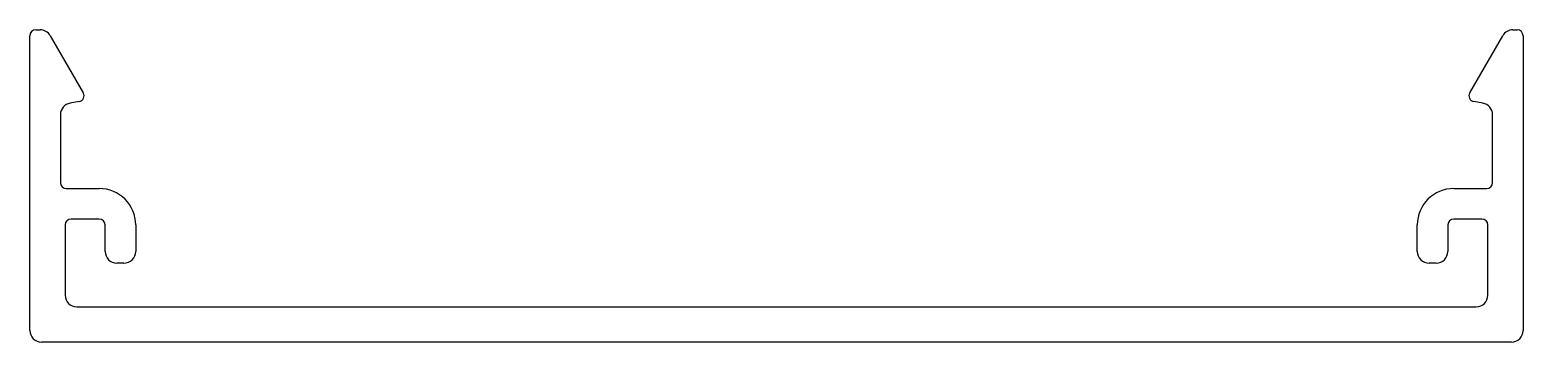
# Model space of a CAD drawing. Extents: x -29.7 to 33.8, y 8.1 to 21.4.
import ezdxf

# ---------------------------------------------------------------- set-up
doc = ezdxf.new("R2010")
doc.units = 0
doc.layers.get('0').update_dxf_attribs({"linetype": 'CONTINUOUS'})

msp = doc.modelspace()

# ---------------------------------------------------------------- linework, layer by layer
for p, q in [((-29.723, 8.644), (-29.723, 21.182)), ((-29.473, 21.432), (-29.287, 21.432)), ((-28.854, 21.182), (-27.451, 18.751)), ((31.506, 18.751), (32.909, 21.182)), ((33.342, 21.432), (33.527, 21.432)), ((33.777, 21.182), (33.777, 8.644)), ((-28.423, 17.82), (-28.423, 14.932)), ((-27.624, 18.38), (-28.009, 18.312)), ((32.064, 18.312), (31.679, 18.38)), ((32.477, 14.932), (32.477, 17.82)), ((-28.173, 14.682), (-26.773, 14.682)), ((30.827, 14.682), (32.227, 14.682)), ((-26.773, 13.382), (-27.973, 13.382)), ((32.027, 13.382), (30.827, 13.382)), ((-28.223, 13.132), (-28.223, 10.144)), ((-26.523, 12.007), (-26.523, 13.132)), ((-25.223, 13.132), (-25.223, 12.007)), ((29.277, 12.007), (29.277, 13.132)), ((30.577, 13.132), (30.577, 12.007)), ((32.277, 10.144), (32.277, 13.132)), ((-25.723, 11.507), (-26.023, 11.507)), ((30.077, 11.507), (29.777, 11.507)), ((-27.723, 9.644), (31.777, 9.644)), ((33.277, 8.144), (-29.223, 8.144))]:
    msp.add_line(p, q)
for centre, radius, start, end in [((-29.473, 21.182), 0.25, 90, 180), ((-29.287, 20.932), 0.5, 30, 90), ((33.342, 20.932), 0.5, 90, 150), ((33.527, 21.182), 0.25, 360, 90), ((-27.668, 18.626), 0.25, 280, 30), ((31.722, 18.626), 0.25, 150, 260), ((-27.923, 17.82), 0.5, 100, 180), ((31.977, 17.82), 0.5, 0, 80), ((-28.173, 14.932), 0.25, 180, 270), ((-26.773, 13.132), 1.55, 0, 90), ((30.827, 13.132), 1.55, 90, 180), ((32.227, 14.932), 0.25, 270, 0), ((-27.973, 13.132), 0.25, 90, 180), ((-26.773, 13.132), 0.25, 0, 90), ((30.827, 13.132), 0.25, 90, 180), ((32.027, 13.132), 0.25, 0, 90), ((-26.023, 12.007), 0.5, 180, 270), ((-25.723, 12.007), 0.5, 270, 0), ((29.777, 12.007), 0.5, 180, 270), ((30.077, 12.007), 0.5, 270, 360), ((-27.723, 10.144), 0.5, 180, 270), ((31.777, 10.144), 0.5, 270, 360), ((-29.223, 8.644), 0.5, 180, 270), ((33.277, 8.644), 0.5, 270, 0)]:
    msp.add_arc(centre, radius, start, end)

doc.saveas('drawing.dxf')
